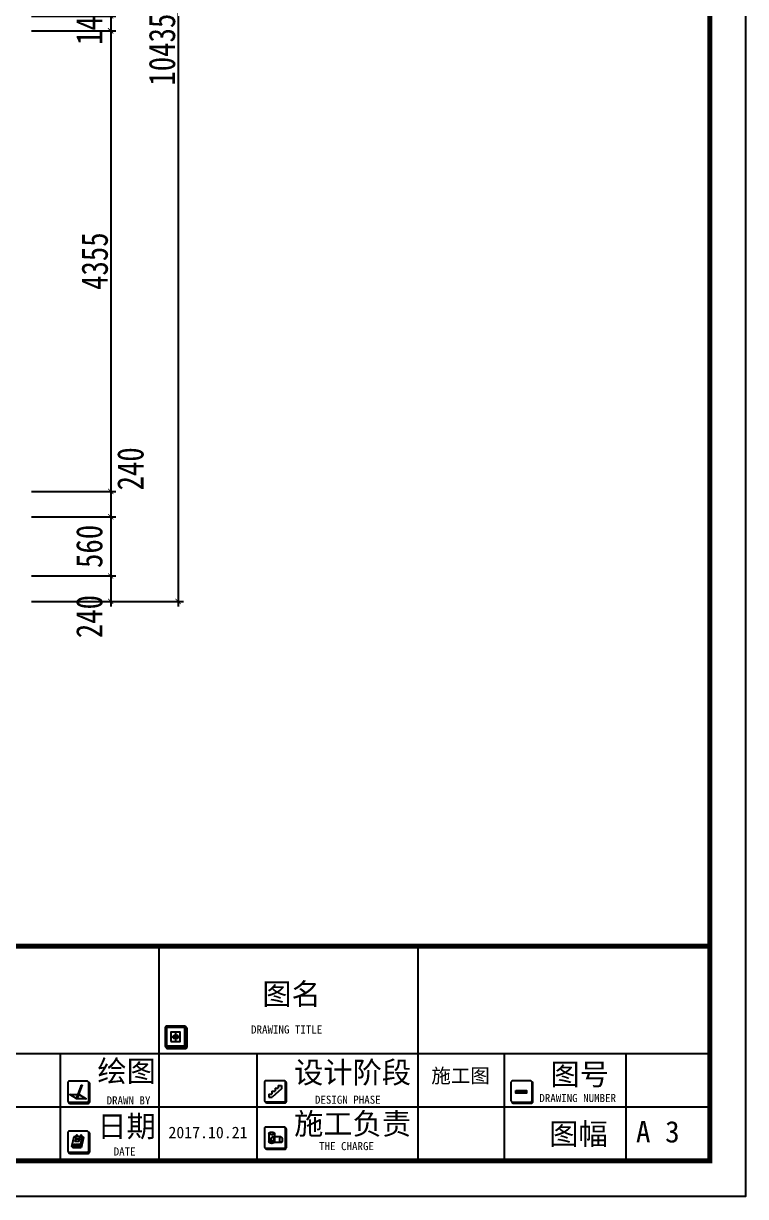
# Model space of a CAD drawing. Header units: millimetres. Extents: x -77055 to 331180, y -861586 to -491011.
# Drawn here: x 52390 to 59221, y -842693 to -831600 of the extents above; entities that cross this region are included whole.
import ezdxf

# ---------------------------------------------------------------- set-up
doc = ezdxf.new("R2010")
doc.units = ezdxf.units.MM
doc.header["$PDMODE"] = 3
for name, color, linetype in [('0-01图框模板说明', 2, 'Continuous'), ('0-02图框细线', 136, 'Continuous'), ('250', 250, 'Continuous')]:
    doc.layers.add(name, color=color, linetype=linetype)
doc.styles.add('DIM', font='simhei.ttf', dxfattribs={"width": 0.8})
doc.styles.get("Standard").update_dxf_attribs({"font": 'simhei.ttf'})
doc.dimstyles.new('1-50', dxfattribs={"dimscale": 50, "dimtxt": 5, "dimasz": 1, "dimexe": 1, "dimexo": 0.1, "dimgap": 0.5, "dimtad": 1, "dimdec": 0, "dimdsep": 46, "dimtxsty": 'DIM', "dimblk": 'ARCHTICK', "dimcen": 4, "dimdle": 1, "dimclrd": 3, "dimclre": 3, "dimclrt": 1, "dimadec": 0, "dimazin": 0, "dimtfac": 1, "dimtdec": 0, "dimtmove": 2, "dimatfit": 3, "dimldrblk": 'DOT', "dimfxl": 15, "dimfxlon": 1, "dimarcsym": 0})

# ---------------------------------------------------------------- blocks, each defined once
blk = doc.blocks.new('_ArchTick')
at = {"color": 0, "linetype": 'ByBlock', "const_width": 0.15}
blk.add_lwpolyline([(-0.5, -0.5), (0.5, 0.5)], dxfattribs=at)
blk = doc.blocks.new('*D160')
at = {"layer": '250', "color": 3, "lineweight": -2}
for p, q in [((53215, -831480), (53215, -831720)), ((52465, -831530), (53265, -831530)), ((52465, -831670), (53265, -831670))]:
    blk.add_line(p, q, dxfattribs=at)
at = {"layer": 'Defpoints', "color": 0}
for p in [(51752, -831530), (51752, -831670), (53215, -831670)]:
    blk.add_point(p, dxfattribs=at)
at = {"layer": '250', "color": 3, "lineweight": -2, "xscale": 50, "yscale": 50, "zscale": 50}
for p, rotation in [((53215, -831530), 90), ((53215, -831670), 270)]:
    blk.add_blockref('_ArchTick', p, dxfattribs=dict(at, rotation=rotation))
at = {"layer": '250', "color": 1, "insert": (53014, -831600), "char_height": 250, "attachment_point": 5, "rotation": 90, "style": 'DIM'}
blk.add_mtext('140', dxfattribs=at)
blk = doc.blocks.new('_Dot')
at = {"color": 0, "linetype": 'ByBlock', "lineweight": -2}
blk.add_line((-0.5, 0), (-1, 0), dxfattribs=at)
at = {"color": 0, "linetype": 'ByBlock', "const_width": 0.5}
blk.add_lwpolyline([(-0.25, 0, 1), (0.25, 0, 1)], format="xyb", close=True, dxfattribs=at)
blk = doc.blocks.new('*D161')
at = {"layer": '250', "color": 3, "lineweight": -2}
for p, q in [((52465, -831670), (53265, -831670)), ((53215, -831620), (53215, -836075)), ((52465, -836025), (53265, -836025))]:
    blk.add_line(p, q, dxfattribs=at)
at = {"layer": 'Defpoints', "color": 0}
for p in [(51752, -831670), (51752, -836025), (53215, -836025)]:
    blk.add_point(p, dxfattribs=at)
at = {"layer": '250', "color": 3, "lineweight": -2, "xscale": 50, "yscale": 50, "zscale": 50}
for p, rotation in [((53215, -831670), 90), ((53215, -836025), 270)]:
    blk.add_blockref('_ArchTick', p, dxfattribs=dict(at, rotation=rotation))
at = {"layer": '250', "color": 1, "insert": (53065, -833848), "char_height": 250, "attachment_point": 5, "rotation": 90, "style": 'DIM'}
blk.add_mtext('4355', dxfattribs=at)
blk = doc.blocks.new('*D162')
at = {"layer": '250', "color": 3, "lineweight": -2}
for p, q in [((52465, -836025), (53265, -836025)), ((53215, -835975), (53215, -836315)), ((52465, -836265), (53265, -836265))]:
    blk.add_line(p, q, dxfattribs=at)
at = {"layer": 'Defpoints', "color": 0}
for p in [(51752, -836025), (51992, -836265), (53215, -836265)]:
    blk.add_point(p, dxfattribs=at)
at = {"layer": '250', "color": 3, "lineweight": -2, "xscale": 50, "yscale": 50, "zscale": 50}
for p, rotation in [((53215, -836025), 90), ((53215, -836265), 270)]:
    blk.add_blockref('_ArchTick', p, dxfattribs=dict(at, rotation=rotation))
at = {"layer": '250', "color": 1, "insert": (53403, -835812), "char_height": 250, "attachment_point": 5, "rotation": 90, "style": 'DIM'}
blk.add_mtext('240', dxfattribs=at)
blk = doc.blocks.new('*D163')
at = {"layer": '250', "color": 3, "lineweight": -2}
for p, q in [((53215, -836215), (53215, -836875)), ((52465, -836265), (53265, -836265)), ((52465, -836825), (53265, -836825))]:
    blk.add_line(p, q, dxfattribs=at)
at = {"layer": 'Defpoints', "color": 0}
for p in [(51992, -836265), (50957, -836825), (53215, -836825)]:
    blk.add_point(p, dxfattribs=at)
at = {"layer": '250', "color": 3, "lineweight": -2, "xscale": 50, "yscale": 50, "zscale": 50}
for p, rotation in [((53215, -836265), 90), ((53215, -836825), 270)]:
    blk.add_blockref('_ArchTick', p, dxfattribs=dict(at, rotation=rotation))
at = {"layer": '250', "color": 1, "insert": (53014, -836545), "char_height": 250, "attachment_point": 5, "rotation": 90, "style": 'DIM'}
blk.add_mtext('560', dxfattribs=at)
blk = doc.blocks.new('*D164')
at = {"layer": '250', "color": 3, "lineweight": -2}
for p, q in [((53215, -836775), (53215, -837115)), ((52465, -836825), (53265, -836825)), ((52465, -837065), (53265, -837065))]:
    blk.add_line(p, q, dxfattribs=at)
at = {"layer": 'Defpoints', "color": 0}
for p in [(50957, -836825), (50957, -837065), (53215, -837065)]:
    blk.add_point(p, dxfattribs=at)
at = {"layer": '250', "color": 3, "lineweight": -2, "xscale": 50, "yscale": 50, "zscale": 50}
for p, rotation in [((53215, -836825), 90), ((53215, -837065), 270)]:
    blk.add_blockref('_ArchTick', p, dxfattribs=dict(at, rotation=rotation))
at = {"layer": '250', "color": 1, "insert": (53014, -837209), "char_height": 250, "attachment_point": 5, "rotation": 90, "style": 'DIM'}
blk.add_mtext('240', dxfattribs=at)
blk = doc.blocks.new('*D195')
at = {"layer": '250', "color": 3, "lineweight": -2}
for p, q in [((53853, -826580), (53853, -837115)), ((53103, -826630), (53903, -826630)), ((53103, -837065), (53903, -837065))]:
    blk.add_line(p, q, dxfattribs=at)
at = {"layer": 'Defpoints', "color": 0}
for p in [(52465, -826630), (52465, -837065), (53853, -837065)]:
    blk.add_point(p, dxfattribs=at)
at = {"layer": '250', "color": 3, "lineweight": -2, "xscale": 50, "yscale": 50, "zscale": 50}
for p, rotation in [((53853, -826630), 90), ((53853, -837065), 270)]:
    blk.add_blockref('_ArchTick', p, dxfattribs=dict(at, rotation=rotation))
at = {"layer": '250', "color": 1, "insert": (53702, -831848), "char_height": 250, "attachment_point": 5, "rotation": 90, "style": 'DIM'}
blk.add_mtext('10435', dxfattribs=at)
blk = doc.blocks.new('A$C277C16EF')
at = {"layer": '0-01图框模板说明'}
for points in [[(-5292, 1424, -0.414214), (-5306, 1411), (-5479, 1411, -0.071272), (-5482, 1411, 0.348143), (-5470, 1401), (-5297, 1401, 0.414214), (-5283, 1414), (-5283, 1587, 0.333108), (-5293, 1600, -0.057743), (-5292, 1597)], [(-6214, 904, -0.414214), (-6227, 891), (-6400, 891, -0.071272), (-6404, 891, 0.348143), (-6391, 881), (-6218, 881, 0.414214), (-6205, 894), (-6205, 1067, 0.333108), (-6214, 1080, -0.057743), (-6214, 1077)], [(-4353, 909, -0.414214), (-4366, 895), (-4539, 895, -0.071272), (-4543, 896, 0.348143), (-4530, 885), (-4357, 885, 0.414214), (-4344, 899), (-4344, 1072, 0.333108), (-4353, 1085, -0.057743), (-4353, 1081)], [(-2020, 907, -0.414214), (-2033, 893), (-2206, 893, -0.071272), (-2210, 894, 0.348143), (-2197, 884), (-2024, 884, 0.414214), (-2011, 897), (-2011, 1070, 0.333108), (-2020, 1083, -0.057743), (-2020, 1080)], [(-2172, 1004), (-2072, 1004), (-2072, 979), (-2172, 979)], [(-6214, 431, -0.414214), (-6227, 418), (-6400, 418, -0.071272), (-6404, 418, 0.348143), (-6391, 408), (-6218, 408, 0.414214), (-6205, 421), (-6205, 594, 0.333108), (-6214, 607, -0.057743), (-6214, 604)], [(-4353, 471, -0.414214), (-4366, 457), (-4539, 457, -0.071272), (-4543, 458, 0.348143), (-4530, 448), (-4357, 448, 0.414214), (-4344, 461), (-4344, 634, 0.333108), (-4353, 647, -0.057743), (-4353, 644)]]:
    blk.add_hatch(color=8, dxfattribs=at).paths.add_polyline_path(points)
h = blk.add_hatch(color=8, dxfattribs=at)
h.paths.add_polyline_path([(-5392, 1527), (-5409, 1527), (-5409, 1511), (-5392, 1511)])
h.paths.add_polyline_path([(-5392, 1511), (-5375, 1511), (-5375, 1527), (-5392, 1527)])
h.paths.add_polyline_path([(-5392, 1511), (-5392, 1495), (-5375, 1495), (-5375, 1511)])
h.paths.add_polyline_path([(-5392, 1511), (-5409, 1511), (-5409, 1495), (-5392, 1495)])
at = {"layer": '0-01图框模板说明', "color": 8}
for p, q in [((-5392, 1555), (-5392, 1466)), ((-5437, 1511), (-5348, 1511)), ((-4390, 1020), (-4480, 940)), ((-4451, 1025), (-4451, 996)), ((-4451, 1025), (-4421, 1025)), ((-4421, 1051), (-4390, 1051)), ((-4421, 1051), (-4421, 1025)), ((-4390, 1051), (-4390, 1020)), ((-6322, 942), (-6322, 939)), ((-6321, 941), (-6322, 938)), ((-6321, 939), (-6322, 938)), ((-6322, 939), (-6322, 938)), ((-6320, 941), (-6321, 939)), ((-4511, 968), (-4511, 940)), ((-4511, 968), (-4481, 968)), ((-4511, 940), (-4480, 940)), ((-4481, 996), (-4451, 996)), ((-4481, 996), (-4481, 968)), ((-6272, 566), (-6294, 470)), ((-6269, 563), (-6291, 467)), ((-6266, 561), (-6288, 465)), ((-6263, 559), (-6285, 462)), ((-6275, 569), (-6263, 559)), ((-4510, 597), (-4510, 515)), ((-4395, 564), (-4477, 564)), ((-4456, 597), (-4456, 515)), ((-6374, 473), (-6362, 462)), ((-6294, 470), (-6371, 470)), ((-6291, 467), (-6368, 467)), ((-6288, 465), (-6365, 465)), ((-6285, 462), (-6362, 462)), ((-4395, 510), (-4477, 510))]:
    blk.add_line(p, q, dxfattribs=at)
at = {"layer": '0-01图框模板说明', "color": 2, "const_width": 49}
blk.add_lwpolyline([(-338, 19745), (-338, 338), (-28062, 338), (-28062, 19745)], close=True, dxfattribs=at)
blk.add_lwpolyline([(-338, 2367), (-28066, 2367)], dxfattribs=at)
at = {"layer": '0-01图框模板说明', "color": 8}
for points in [[(-5479, 1411), (-5306, 1411, 0.414214), (-5292, 1424), (-5292, 1597, 0.414214), (-5306, 1610), (-5479, 1610, 0.414214), (-5492, 1597), (-5492, 1424, 0.414214)], [(-6400, 891), (-6227, 891, 0.414214), (-6214, 904), (-6214, 1077, 0.414214), (-6227, 1090), (-6400, 1090, 0.414214), (-6413, 1077), (-6413, 904, 0.414214)], [(-6277, 1048), (-6285, 1051), (-6284, 1052, -0.451962), (-6280, 1054), (-6279, 1053, -0.418435), (-6277, 1049)], [(-4539, 895), (-4366, 895, 0.414214), (-4353, 909), (-4353, 1081, 0.414214), (-4366, 1095), (-4539, 1095, 0.414214), (-4552, 1081), (-4552, 909, 0.414214)], [(-2206, 893), (-2033, 893, 0.414214), (-2020, 907), (-2020, 1080, 0.414214), (-2033, 1093), (-2206, 1093, 0.414214), (-2219, 1080), (-2219, 907, 0.414214)], [(-6400, 418), (-6227, 418, 0.414214), (-6214, 431), (-6214, 604, 0.414214), (-6227, 617), (-6400, 617, 0.414214), (-6413, 604), (-6413, 431, 0.414214)], [(-4539, 457), (-4366, 457, 0.414214), (-4353, 471), (-4353, 644, 0.414214), (-4366, 657), (-4539, 657, 0.414214), (-4552, 644), (-4552, 471, 0.414214)]]:
    blk.add_lwpolyline(points, format="xyb", close=True, dxfattribs=at)
for points in [[(-5482, 1411, 0.348143), (-5470, 1401), (-5297, 1401, 0.414214), (-5283, 1414), (-5283, 1587, 0.333108), (-5293, 1600)], [(-6404, 891, 0.348143), (-6391, 881), (-6218, 881, 0.414214), (-6205, 894), (-6205, 1067, 0.333108), (-6214, 1080)], [(-4543, 896, 0.348143), (-4530, 885), (-4357, 885, 0.414214), (-4344, 899), (-4344, 1072, 0.333108), (-4353, 1085)], [(-2210, 894, 0.348143), (-2197, 884), (-2024, 884, 0.414214), (-2011, 897), (-2011, 1070, 0.333108), (-2020, 1083)], [(-6404, 418, 0.348143), (-6391, 408), (-6218, 408, 0.414214), (-6205, 421), (-6205, 594, 0.333108), (-6214, 607)], [(-4543, 458, 0.348143), (-4530, 448), (-4357, 448, 0.414214), (-4344, 461), (-4344, 634, 0.333108), (-4353, 647)]]:
    blk.add_lwpolyline(points, format="xyb", dxfattribs=at)
for points in [[(-5478, 1425), (-5306, 1425), (-5306, 1597), (-5478, 1597)], [(-5437, 1466), (-5348, 1466), (-5348, 1555), (-5437, 1555)], [(-5409, 1527), (-5375, 1527), (-5375, 1495), (-5409, 1495)], [(-6280, 1042), (-6287, 1044), (-6319, 958), (-6311, 955)], [(-6277, 1048), (-6285, 1051), (-6287, 1044), (-6280, 1042)], [(-2172, 1004), (-2072, 1004), (-2072, 979), (-2172, 979)], [(-6320, 941), (-6322, 942), (-6319, 958), (-6311, 955)], [(-6355, 495), (-6347, 495), (-6349, 489), (-6356, 489)], [(-6334, 545), (-6302, 545), (-6310, 520), (-6341, 520)], [(-6340, 495), (-6332, 495), (-6334, 489), (-6341, 489)], [(-6325, 495), (-6318, 495), (-6319, 489), (-6327, 489)], [(-6311, 495), (-6303, 495), (-6305, 489), (-6312, 489)]]:
    blk.add_lwpolyline(points, close=True, dxfattribs=at)
for points in [[(-6307, 966), (-6304, 966), (-6239, 923), (-6327, 923), (-6392, 966), (-6316, 966)], [(-6334, 569), (-6275, 569), (-6297, 473), (-6374, 473), (-6351, 569), (-6338, 569)]]:
    blk.add_lwpolyline(points, dxfattribs=at)
blk.add_circle((-6295, 558), 2.7, dxfattribs=at)
for centre, radius, start, end in [((-6337, 558), 2.7, 133.5405, 58.5094), ((-6319, 562), 20.4, 120.0838, 193.4607), ((-6337, 559), 2.06, 218.3923, 328.4538), ((-6319, 562), 16.9, 118.9884, 196.0214), ((-6336, 557), 2.7, 72.6047, 87.6936), ((-6326, 570), 9.85, 350.5454, 105.731), ((-6327, 569), 7.74, 355.4404, 89.6822), ((-6277, 562), 20.4, 127.1675, 193.4607), ((-6294, 557), 2.7, 72.6047, 215.7707), ((-6295, 559), 2.06, 218.3923, 328.4538), ((-6278, 562), 16.3, 120.88, 197.6449), ((-6286, 573), 6.91, 75.6414, 126.1244), ((-6286, 571), 5.41, 333.2308, 96.566), ((-6286, 571), 8.4, 340.7006, 72.9302)]:
    blk.add_arc(centre, radius, start, end, dxfattribs=at)
for centre, major_axis in [((-4483, 597), (-27.1, 0)), ((-4477, 537), (0, 27.1)), ((-4395, 537), (0, 27.1)), ((-4483, 515), (-27.1, 0))]:
    blk.add_ellipse(centre, major_axis=major_axis, ratio=0.454196, dxfattribs=at)
at = {"layer": '0-02图框细线'}
for p, q in [((-5546, 338), (-5546, 2367)), ((-3096, 1352), (-3096, 2367)), ((-21553, 1352), (-338, 1352)), ((-6480, 338), (-6480, 1352)), ((-4619, 338), (-4619, 1352)), ((-3096, 338), (-3096, 1352)), ((-2280, 338), (-2280, 1352)), ((-1131, 1352), (-1131, 338)), ((-338, 845), (-10594, 845))]:
    blk.add_line(p, q, dxfattribs=at)
blk.add_lwpolyline([(0, 20083), (0, 0), (-28400, 0), (-28400, 20083)], close=True, dxfattribs=at)
for s, insert, char_height, attachment_point in [('{\\fSimSun|b0|i0|c134|p2;图名}', (-4572, 1904), 202.86, 4), ('{\\fSimSun|b0|i0|c134|p2;DRAWING TITLE}', (-4678, 1579), 76.2, 4), ('{\\fSimSun|b0|i0|c134|p2;绘图}', (-6132, 1175), 202.86, 4), ('{\\fSimSun|b0|i0|c134|p2;设计阶段}', (-4271, 1162), 202.86, 4), ('{\\fSimHei|b0|i0|c134|p2;施工图}', (-2696, 1135), 135.24, 5), ('{\\fSimSun|b0|i0|c134|p2;图号}', (-1846, 1145), 202.86, 4), ('{\\fSimSun|b0|i0|c134|p2;DRAWN BY}', (-6045, 909), 76.2, 4), ('{\\fSimSun|b0|i0|c134|p2;DESIGN PHASE}', (-4074, 915), 76.2, 4), ('{\\fSimSun|b0|i0|c134|p2;DRAWING NUMBER}', (-1951, 931), 76.2, 4), ('{\\fSimSun|b0|i0|c134|p2;日期}', (-6132, 653), 202.86, 4), ('{\\fSimSun|b0|i0|c134|p2;施工负责}', (-4271, 677), 202.86, 4), ('{\\fSimSun|b0|i0|c134|p2;图幅}', (-1857, 581), 202.86, 4), ('{\\fSimSun|b0|i0|c134|p2;A 3}', (-1037, 611), 202.86, 4), ('2017.10.21', (-5460, 605), 110, 4), ('{\\fSimSun|b0|i0|c134|p2;DATE}', (-5978, 426), 76.2, 4), ('{\\fSimSun|b0|i0|c134|p2;THE CHARGE}', (-4034, 476), 76.2, 4)]:
    blk.add_mtext(s, dxfattribs=dict(at, insert=insert, char_height=char_height, attachment_point=attachment_point))

msp = doc.modelspace()

# ---------------------------------------------------------------- block references
at = {"layer": '250', "color": 7}
msp.add_blockref('A$C277C16EF', (59221.3, -842692.8), dxfattribs=at)

# ---------------------------------------------------------------- dimensions: what is measured, and where the dimension line sits
for base, p1, p2, picture, middle in [((53853.3, -837065.3), (52465.3, -826630.3), (52465.3, -837065.3), '*D195', (53701.8, -831847.8)), ((53215.3, -836025.3), (51751.9, -831670.3), (51751.9, -836025.3), '*D161', (53065.3, -833847.8))]:
    dim = msp.add_linear_dim(base=base, p1=p1, p2=p2, angle=270, dimstyle='1-50', dxfattribs=at)
    dim.commit()
    dim.dimension.update_dxf_attribs({"geometry": picture, "text_midpoint": middle})
for base, p1, p2, picture, middle in [((53215.3, -831670.3), (51751.9, -831530.3), (51751.9, -831670.3), '*D160', (53013.5, -831600.3)), ((53215.3, -836265.3), (51751.9, -836025.3), (51991.9, -836265.3), '*D162', (53402.8, -835812.3)), ((53215.3, -836825.3), (51991.9, -836265.3), (50956.9, -836825.3), '*D163', (53013.5, -836545.3)), ((53215.3, -837065.3), (50956.9, -836825.3), (50956.9, -837065.3), '*D164', (53013.5, -837208.9))]:
    dim = msp.add_linear_dim(base=base, p1=p1, p2=p2, angle=270, dimstyle='1-50', dxfattribs=at)
    dim.commit()
    dim.dimension.update_dxf_attribs({"geometry": picture, "text_midpoint": middle, "dimtype": 160})

doc.saveas('drawing.dxf')
